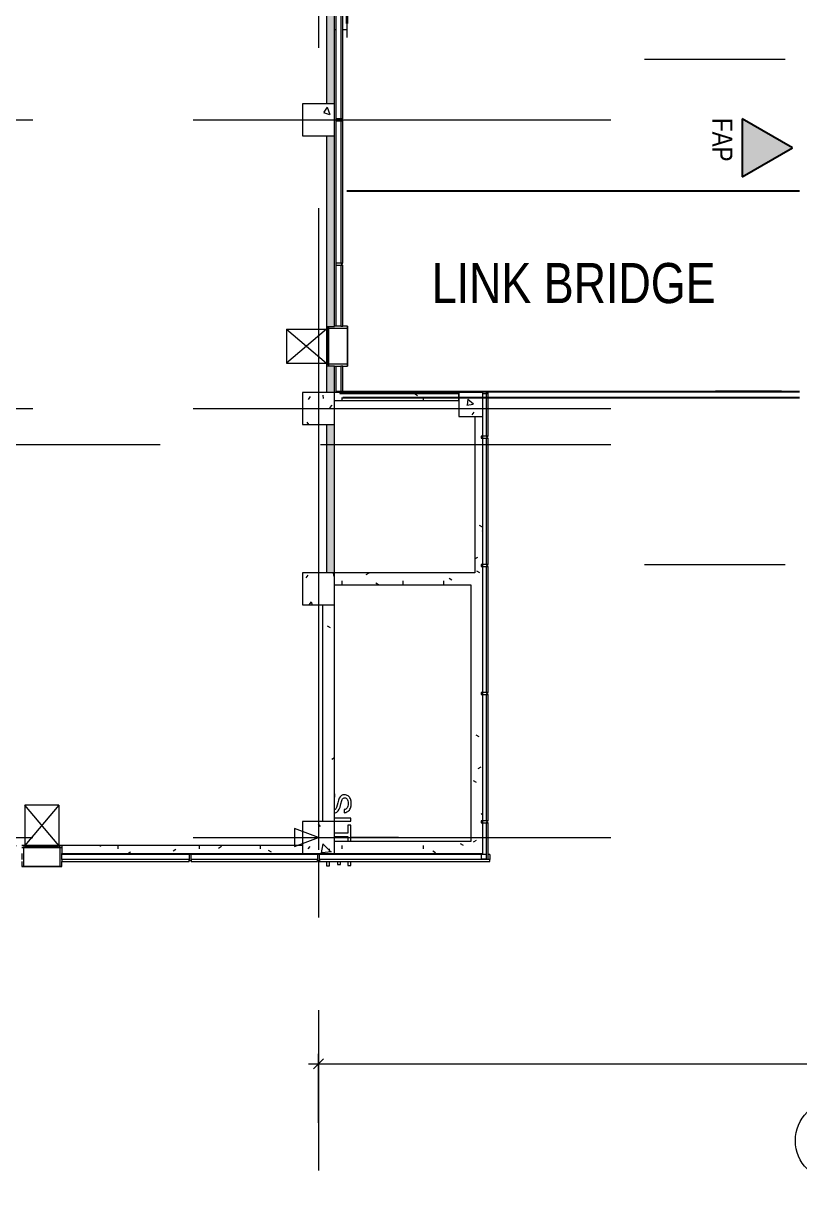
# Model space of a CAD drawing. Extents: x -14231 to 343475, y -171733 to 30720.
# Drawn here: x 203324 to 222682, y -149424 to -120043 of the extents above; entities that cross this region are included whole.
import ezdxf

# ---------------------------------------------------------------- set-up
doc = ezdxf.new("R2010")
doc.units = 0
doc.header["$LTSCALE"] = 8
for name, pattern in [('Access Line', [382.3, 250, -132.3]), ('Centre', [7937.5, 1587.5, -1190.625, 3968.75, -1190.625]), ('Dash', [1587.5, 793.75, -793.75]), ('IDA - Grid Line', [3500, 2000, -500, 500, -500])]:
    doc.linetypes.add(name, pattern=pattern)
doc.layers.get('0').update_dxf_attribs({"color": 1, "linetype": 'CONTINUOUS'})
doc.layers.add('000_CTCI_CSA', color=7, linetype='CONTINUOUS')
doc.layers.add('A-_--------_E-', color=7, linetype='CONTINUOUS', lineweight=9, true_color=0x00a600)
for name, color, linetype, lineweight in [('A-_ANOTGRID_E', 7, 'CONTINUOUS', 9), ('A-_CLAD----_E', 7, 'CONTINUOUS', 9), ('A-_CLAD----_E1', 7, 'CONTINUOUS', 9), ('A-_FLOR----_E', 7, 'CONTINUOUS', 9), ('A-_WALL----_E', 7, 'CONTINUOUS', 9), ('A-_WALL----_H', 7, 'CONTINUOUS', 9), ('A-_WIND----_E', 7, 'CONTINUOUS', 9), ('A-ANOT----_D', 7, 'CONTINUOUS', 9), ('A-COLN----_E', 7, 'CONTINUOUS', 9), ('A-COLN----_E1', 7, 'CONTINUOUS', 9)]:
    doc.layers.add(name, color=color, linetype=linetype, lineweight=lineweight)
doc.styles.add('Arial', font='arial.ttf', dxfattribs={"width": 0.8, "height": 0.25})
doc.styles.add('Arial Narrow_2', font='ARIALN.TTF', dxfattribs={"width": 0.8, "height": 0.22})
doc.styles.add('Site Area', font='arial.ttf', dxfattribs={"width": 0.8})
pattern_1 = [(270, (-114873.83, 809413.83), (508, -2032), [83.82, -1440.18, 83.82, -1440.18, -8128]), (270, (-114873.83, 809413.83), (508, -2032), [-3048, 83.82, -2964.18, 83.82, -1440.18, -3556]), (270, (-114873.83, 809413.83), (508, -2032), [-7620, 83.82, -932.18, 83.82, -2456.18]), (30, (-114619.83, 808651.83), (1505.76362, 1455.9409), [83.82, -1440.18, 83.82, -1440.18, -8128]), (30, (-114619.83, 808651.83), (1505.76362, 1455.9409), [-3048, 83.82, -2964.18, 83.82, -1440.18, -3556]), (30, (-114619.83, 808651.83), (1505.76362, 1455.9409), [-7620, 83.82, -932.18, 83.82, -2456.18]), (150, (-113603.83, 808397.83), (-2013.76362, 576.0591), [83.82, -1440.18, 83.82, -1440.18, -8128]), (150, (-113603.83, 808397.83), (-2013.76362, 576.0591), [-3048, 83.82, -2964.18, 83.82, -1440.18, -3556]), (150, (-113603.83, 808397.83), (-2013.76362, 576.0591), [-7620, 83.82, -932.18, 83.82, -2456.18])]

# ---------------------------------------------------------------- blocks, each defined once
blk = doc.blocks.new('IDA - Rectangle Column - 800W X 800D-V2-PH1 LEVEL 3 - PROBE')
at = {"layer": 'A-COLN----_E1', "true_color": 0xaaaaaa}
h = blk.add_hatch(dxfattribs=at)
h.set_pattern_fill('FP_4', color=253, style=0, pattern_type=2)
h.set_pattern_definition([(320, (-325556.1, 949757.2), (-159.3907, -1821.8403), [190.5, -2095.5]), (265, (-325556.1, 949757.2), (1910.5674, 352.428), [152.4, -1676.4]), (10.451, (-325569.4, 949605.4), (1751.166, -1469.4262), [161.9, -1780.901]), (316.184, (-325048.1, 949757.2), (-420.428, -2710.791), [285.75, -3143.25]), (6.636, (-325083.2, 949531.3), (2474.276, -2374.0256), [242.85, -2671.351]), (261.184, (-325048, 949757.2), (2474.2525, -2374.05), [228.6, -2514.6]), (291, (-325175.1, 949503.2), (-1022.6516, -1516.1442), [190.5, -2095.5]), (236, (-325175.1, 949503.2), (1841.8805, -618.021), [152.4, -1676.4]), (341.451, (-325260.3, 949376.8), (819.2124, -2134.1713), [161.9, -1780.901]), (307.5, (-325556.1, 949757.2), (845.5504, -30.88603), [83.82, -1572.26, 83.82, -3300.73]), (307.5, (-325556.1, 949757.2), (845.5504, -30.88603), [-1739.9, -1617.98, 83.82, -1598.93]), (277.5, (-325556.1, 949757.2), (1001.80575, -668.1966), [83.82, -886.46, 83.82, -2175.51]), (277.5, (-325556.1, 949757.2), (1001.80575, -668.1966), [-1054.1, -1534.16, 83.82, -557.53]), (237.5, (-325556.1, 950323.6), (-57.2896, -1355.90933), [83.82, -551.18, 83.82, -4526.28]), (237.5, (-325556.1, 950323.6), (-57.2896, -1355.90933), [-718.82, -1897.38, 83.82, -2545.08]), (227.5, (-325556.1, 950577.6), (254.2664, -1481.2932), [83.82, -741.68, 83.82, -3098.8]), (227.5, (-325556.1, 950577.6), (254.2664, -1481.2932), [-909.32, -1231.9, 83.82, -1783.08])])
h.paths.add_polyline_path([(-400, -400), (400, -400), (400, 400), (-400, 400)])
at = {"layer": 'A-COLN----_E', "color": 253, "true_color": 0xaaaaaa}
for p, q in [((400, 400), (-400, 400)), ((-400, 400), (-400, -400)), ((400, -400), (400, 400)), ((-400, -400), (400, -400))]:
    blk.add_line(p, q, dxfattribs=at)
blk = doc.blocks.new('IDA - Rectangle Column - 800W X 800D-V3-PH1 LEVEL 3 - PROBE')
at = {"layer": 'A-COLN----_E1', "true_color": 0xaaaaaa}
h = blk.add_hatch(dxfattribs=at)
h.set_pattern_fill('FP_5', color=253, style=0, pattern_type=2)
h.set_pattern_definition([(320, (-325556.1, 943557.2), (-159.3907, -1821.8403), [190.5, -2095.5]), (265, (-325556.1, 943557.2), (1910.5674, 352.428), [152.4, -1676.4]), (10.451, (-325569.4, 943405.4), (1751.166, -1469.4262), [161.9, -1780.901]), (316.184, (-325048.1, 943557.2), (-420.428, -2710.791), [285.75, -3143.25]), (6.636, (-325083.2, 943331.3), (2474.276, -2374.0256), [242.85, -2671.351]), (261.184, (-325048, 943557.2), (2474.2525, -2374.05), [228.6, -2514.6]), (291, (-325175.1, 943303.2), (-1022.6516, -1516.1442), [190.5, -2095.5]), (236, (-325175.1, 943303.2), (1841.8805, -618.021), [152.4, -1676.4]), (341.451, (-325260.3, 943176.8), (819.2124, -2134.1713), [161.9, -1780.901]), (307.5, (-325556.1, 943557.2), (845.5504, -30.88603), [83.82, -1572.26, 83.82, -3300.73]), (307.5, (-325556.1, 943557.2), (845.5504, -30.88603), [-1739.9, -1617.98, 83.82, -1598.93]), (277.5, (-325556.1, 943557.2), (1001.80575, -668.1966), [83.82, -886.46, 83.82, -2175.51]), (277.5, (-325556.1, 943557.2), (1001.80575, -668.1966), [-1054.1, -1534.16, 83.82, -557.53]), (237.5, (-325556.1, 944123.6), (-57.2896, -1355.90933), [83.82, -551.18, 83.82, -4526.28]), (237.5, (-325556.1, 944123.6), (-57.2896, -1355.90933), [-718.82, -1897.38, 83.82, -2545.08]), (227.5, (-325556.1, 944377.6), (254.2664, -1481.2932), [83.82, -741.68, 83.82, -3098.8]), (227.5, (-325556.1, 944377.6), (254.2664, -1481.2932), [-909.32, -1231.9, 83.82, -1783.08])])
h.paths.add_polyline_path([(-400, -400), (400, -400), (400, 400), (-400, 400)])
at = {"layer": 'A-COLN----_E', "color": 253, "true_color": 0xaaaaaa}
for p, q in [((400, 400), (-400, 400)), ((-400, 400), (-400, -400)), ((400, -400), (400, 400)), ((-400, -400), (400, -400))]:
    blk.add_line(p, q, dxfattribs=at)
blk = doc.blocks.new('IDA - Rectangle Column - 800W X 800D-V4-PH1 LEVEL 3 - PROBE')
at = {"layer": 'A-COLN----_E1', "true_color": 0xaaaaaa}
h = blk.add_hatch(dxfattribs=at)
h.set_pattern_fill('FP_6', color=253, style=0, pattern_type=2)
h.set_pattern_definition([(320, (-325556.1, 939057.2), (-159.3907, -1821.8403), [190.5, -2095.5]), (265, (-325556.1, 939057.2), (1910.5674, 352.428), [152.4, -1676.4]), (10.451, (-325569.4, 938905.4), (1751.166, -1469.4262), [161.9, -1780.901]), (316.184, (-325048.1, 939057.2), (-420.428, -2710.791), [285.75, -3143.25]), (6.636, (-325083.2, 938831.3), (2474.276, -2374.0256), [242.85, -2671.351]), (261.184, (-325048, 939057.2), (2474.2525, -2374.05), [228.6, -2514.6]), (291, (-325175.1, 938803.2), (-1022.6516, -1516.1442), [190.5, -2095.5]), (236, (-325175.1, 938803.2), (1841.8805, -618.021), [152.4, -1676.4]), (341.451, (-325260.3, 938676.8), (819.2124, -2134.1713), [161.9, -1780.901]), (307.5, (-325556.1, 939057.2), (845.5504, -30.88603), [83.82, -1572.26, 83.82, -3300.73]), (307.5, (-325556.1, 939057.2), (845.5504, -30.88603), [-1739.9, -1617.98, 83.82, -1598.93]), (277.5, (-325556.1, 939057.2), (1001.80575, -668.1966), [83.82, -886.46, 83.82, -2175.51]), (277.5, (-325556.1, 939057.2), (1001.80575, -668.1966), [-1054.1, -1534.16, 83.82, -557.53]), (237.5, (-325556.1, 939623.6), (-57.2896, -1355.90933), [83.82, -551.18, 83.82, -4526.28]), (237.5, (-325556.1, 939623.6), (-57.2896, -1355.90933), [-718.82, -1897.38, 83.82, -2545.08]), (227.5, (-325556.1, 939877.6), (254.2664, -1481.2932), [83.82, -741.68, 83.82, -3098.8]), (227.5, (-325556.1, 939877.6), (254.2664, -1481.2932), [-909.32, -1231.9, 83.82, -1783.08])])
h.paths.add_polyline_path([(-400, -400), (400, -400), (400, 400), (-400, 400)])
at = {"layer": 'A-COLN----_E', "color": 253, "true_color": 0xaaaaaa}
for p, q in [((400, 400), (-400, 400)), ((-400, 400), (-400, -400)), ((400, -400), (400, 400)), ((-400, -400), (400, -400))]:
    blk.add_line(p, q, dxfattribs=at)
blk = doc.blocks.new('IDA - Rectangle Column - 800W X 800D-V5-PH1 LEVEL 3 - PROBE')
at = {"layer": 'A-COLN----_E1', "true_color": 0xaaaaaa}
h = blk.add_hatch(dxfattribs=at)
h.set_pattern_fill('FP_7', color=253, style=0, pattern_type=2)
h.set_pattern_definition([(320, (-325556.1, 931857.2), (-159.3907, -1821.8403), [190.5, -2095.5]), (265, (-325556.1, 931857.2), (1910.5674, 352.428), [152.4, -1676.4]), (10.451, (-325569.4, 931705.4), (1751.166, -1469.4262), [161.9, -1780.901]), (316.184, (-325048.1, 931857.2), (-420.428, -2710.791), [285.75, -3143.25]), (6.636, (-325083.2, 931631.3), (2474.276, -2374.0256), [242.85, -2671.351]), (261.184, (-325048, 931857.2), (2474.2525, -2374.05), [228.6, -2514.6]), (291, (-325175.1, 931603.2), (-1022.6516, -1516.1442), [190.5, -2095.5]), (236, (-325175.1, 931603.2), (1841.8805, -618.021), [152.4, -1676.4]), (341.451, (-325260.3, 931476.8), (819.2124, -2134.1713), [161.9, -1780.901]), (307.5, (-325556.1, 931857.2), (845.5504, -30.88603), [83.82, -1572.26, 83.82, -3300.73]), (307.5, (-325556.1, 931857.2), (845.5504, -30.88603), [-1739.9, -1617.98, 83.82, -1598.93]), (277.5, (-325556.1, 931857.2), (1001.80575, -668.1966), [83.82, -886.46, 83.82, -2175.51]), (277.5, (-325556.1, 931857.2), (1001.80575, -668.1966), [-1054.1, -1534.16, 83.82, -557.53]), (237.5, (-325556.1, 932423.6), (-57.2896, -1355.90933), [83.82, -551.18, 83.82, -4526.28]), (237.5, (-325556.1, 932423.6), (-57.2896, -1355.90933), [-718.82, -1897.38, 83.82, -2545.08]), (227.5, (-325556.1, 932677.6), (254.2664, -1481.2932), [83.82, -741.68, 83.82, -3098.8]), (227.5, (-325556.1, 932677.6), (254.2664, -1481.2932), [-909.32, -1231.9, 83.82, -1783.08])])
h.paths.add_polyline_path([(-400, -400), (400, -400), (400, 400), (-400, 400)])
at = {"layer": 'A-COLN----_E', "color": 253, "true_color": 0xaaaaaa}
for p, q in [((400, 400), (-400, 400)), ((-400, 400), (-400, -400)), ((400, -400), (400, 400)), ((-400, -400), (400, -400))]:
    blk.add_line(p, q, dxfattribs=at)
blk = doc.blocks.new('IDA - Rectangle Column - 600W X 600D-V54-PH1 LEVEL 3 - PROBE')
at = {"layer": 'A-COLN----_E1', "true_color": 0xaaaaaa}
h = blk.add_hatch(dxfattribs=at)
h.set_pattern_fill('FP_57', color=253, style=0, pattern_type=2)
h.set_pattern_definition([(320, (-329356.1, 938957.2), (-159.3907, -1821.8403), [190.5, -2095.5]), (265, (-329356.1, 938957.2), (1910.5674, 352.428), [152.4, -1676.4]), (10.451, (-329369.4, 938805.4), (1751.166, -1469.4262), [161.9, -1780.901]), (316.184, (-328848.1, 938957.2), (-420.428, -2710.791), [285.75, -3143.25]), (6.636, (-328883.2, 938731.3), (2474.276, -2374.0256), [242.85, -2671.351]), (261.184, (-328848, 938957.2), (2474.2525, -2374.05), [228.6, -2514.6]), (291, (-328975.1, 938703.2), (-1022.6516, -1516.1442), [190.5, -2095.5]), (236, (-328975.1, 938703.2), (1841.8805, -618.021), [152.4, -1676.4]), (341.451, (-329060.3, 938576.8), (819.2124, -2134.1713), [161.9, -1780.901]), (307.5, (-329356.1, 938957.2), (845.5504, -30.88603), [83.82, -1572.26, 83.82, -3300.73]), (307.5, (-329356.1, 938957.2), (845.5504, -30.88603), [-1739.9, -1617.98, 83.82, -1598.93]), (277.5, (-329356.1, 938957.2), (1001.80575, -668.1966), [83.82, -886.46, 83.82, -2175.51]), (277.5, (-329356.1, 938957.2), (1001.80575, -668.1966), [-1054.1, -1534.16, 83.82, -557.53]), (237.5, (-329356.1, 939523.6), (-57.2896, -1355.90933), [83.82, -551.18, 83.82, -4526.28]), (237.5, (-329356.1, 939523.6), (-57.2896, -1355.90933), [-718.82, -1897.38, 83.82, -2545.08]), (227.5, (-329356.1, 939777.6), (254.2664, -1481.2932), [83.82, -741.68, 83.82, -3098.8]), (227.5, (-329356.1, 939777.6), (254.2664, -1481.2932), [-909.32, -1231.9, 83.82, -1783.08])])
h.paths.add_polyline_path([(-300, -300), (300, -300), (300, 300), (-300, 300)])
at = {"layer": 'A-COLN----_E', "color": 253, "true_color": 0xaaaaaa}
for p, q in [((300, 300), (-300, 300)), ((-300, 300), (-300, -300)), ((300, -300), (300, 300)), ((-300, -300), (300, -300))]:
    blk.add_line(p, q, dxfattribs=at)
blk = doc.blocks.new('Aluminium Window - 1000L X 1000H - FAP-02 - 2HR-9887457-PH1 LEVEL 3 - PROBE')
at = {"layer": 'A-_WIND----_E', "color": 253, "true_color": 0xaaaaaa}
for p, q in [((-495, 425), (-495, 310)), ((-445, 425), (-495, 425)), ((-445, -50), (-445, 425)), ((455, 425), (-445, 425)), ((505, 425), (455, 425)), ((455, 425), (455, -50)), ((505, 310), (505, 425)), ((-495, 260), (-495, 100)), ((505, 100), (505, 260)), ((-445, -50), (-492, -50)), ((-492, -50), (-445, -50)), ((-492, -100), (-445, -100)), ((-445, -65), (-445, -50)), ((455, -50), (-445, -50)), ((-445, -50), (455, -50)), ((-445, -65), (-445, -100)), ((-395, -65), (-445, -65)), ((-445, -100), (-395, -100)), ((405, -65), (-395, -65)), ((-395, -100), (-395, -65)), ((405, -79), (-395, -79)), ((-395, -79), (-395, -87)), ((-395, -87), (405, -87)), ((-395, -100), (405, -100)), ((455, -65), (405, -65)), ((405, -65), (405, -100)), ((405, -87), (405, -79)), ((405, -100), (455, -100)), ((505, -50), (455, -50)), ((455, -50), (455, -65)), ((455, -50), (505, -50)), ((455, -100), (455, -65)), ((455, -100), (505, -100))]:
    blk.add_line(p, q, dxfattribs=at)
at = {"layer": 'A-_WIND----_E', "color": 253, "linetype": 'Centre', "true_color": 0xaaaaaa}
for p, q in [((-495, 425), (505, 425)), ((-74, 425), (-390, 425))]:
    blk.add_line(p, q, dxfattribs=at)
at = {"layer": 'A-_WIND----_E', "color": 253, "linetype": 'Access Line', "true_color": 0xaaaaaa}
for p, q in [((-420, -1100), (-420, -100)), ((-420, -100), (430, -1100)), ((-420, -1100), (430, -100)), ((430, -1100), (430, -100)), ((-420, -1100), (430, -1100))]:
    blk.add_line(p, q, dxfattribs=at)
blk = doc.blocks.new('Aluminium Window - 1000L X 1000H - FAP-02 - 2HR-V57-PH1 LEVEL 3 - PROBE')
at = {"layer": 'A-_WIND----_E', "color": 253, "true_color": 0xaaaaaa}
for p, q in [((-495, 425), (-495, 301)), ((-445, 425), (-495, 425)), ((-445, -50), (-445, 425)), ((455, 425), (-445, 425)), ((505, 425), (455, 425)), ((455, 425), (455, -50)), ((505, 301), (505, 425)), ((-495, 251), (-495, 100)), ((505, 100), (505, 251)), ((-445, -50), (-492, -50)), ((-492, -50), (-445, -50)), ((-492, -100), (-445, -100)), ((-445, -65), (-445, -50)), ((455, -50), (-445, -50)), ((-445, -50), (455, -50)), ((-445, -65), (-445, -100)), ((-395, -65), (-445, -65)), ((-445, -100), (-395, -100)), ((405, -65), (-395, -65)), ((-395, -100), (-395, -65)), ((405, -79), (-395, -79)), ((-395, -79), (-395, -87)), ((-395, -87), (405, -87)), ((-395, -100), (405, -100)), ((455, -65), (405, -65)), ((405, -65), (405, -100)), ((405, -87), (405, -79)), ((405, -100), (455, -100)), ((505, -50), (455, -50)), ((455, -50), (455, -65)), ((455, -50), (505, -50)), ((455, -100), (455, -65)), ((455, -100), (505, -100))]:
    blk.add_line(p, q, dxfattribs=at)
at = {"layer": 'A-_WIND----_E', "color": 253, "linetype": 'Centre', "true_color": 0xaaaaaa}
for p, q in [((-495, 425), (505, 425)), ((-74, 425), (-390, 425))]:
    blk.add_line(p, q, dxfattribs=at)
at = {"layer": 'A-_WIND----_E', "color": 253, "linetype": 'Access Line', "true_color": 0xaaaaaa}
for p, q in [((-420, -1100), (-420, -100)), ((-420, -100), (430, -1100)), ((-420, -1100), (430, -100)), ((430, -1100), (430, -100)), ((-420, -1100), (430, -1100))]:
    blk.add_line(p, q, dxfattribs=at)
blk = doc.blocks.new('System Panel - AlumPanelClad-White-10005320-PH1 LEVEL 3 - PROBE')
at = {"layer": 'A-_CLAD----_E', "color": 253, "true_color": 0xaaaaaa}
for p, q in [((452, 25), (-452, 25)), ((-452, 25), (-452, -25)), ((452, -25), (452, 25)), ((-452, -25), (452, -25))]:
    blk.add_line(p, q, dxfattribs=at)
blk = doc.blocks.new('Rectangular Mullion - groove center-10005317-PH1 LEVEL 3 - PROBE')
at = {"layer": 'A-_CLAD----_E1', "color": 253, "true_color": 0xaaaaaa}
for p in [(950302, 329741), (950157, 329616)]:
    blk.add_line(p, (950302, 329616), dxfattribs=at)
blk = doc.blocks.new('System Panel - AlumPanelClad-White-10005328-PH1 LEVEL 3 - PROBE')
at = {"layer": 'A-_CLAD----_E', "color": 253, "true_color": 0xaaaaaa}
for p, q in [((1575, 25), (-1575, 25)), ((-1575, 25), (-1575, -25)), ((1575, -25), (1575, 25)), ((-1575, -25), (1575, -25))]:
    blk.add_line(p, q, dxfattribs=at)
blk = doc.blocks.new('Rectangular Mullion - groove center-9997094-PH1 LEVEL 3 - PROBE')
at = {"layer": 'A-_CLAD----_E1', "color": 253, "true_color": 0xaaaaaa}
for p, q in [((-25, -150), (-25, 0)), ((-25, 0), (25, 0)), ((25, 0), (25, -150)), ((25, -150), (-25, -150))]:
    blk.add_line(p, q, dxfattribs=at)
blk = doc.blocks.new('System Panel - AlumPanelClad-White-10007452-PH1 LEVEL 3 - PROBE')
at = {"layer": 'A-_CLAD----_E', "color": 253, "true_color": 0xaaaaaa}
for p, q in [((545, 25), (-545, 25)), ((-545, 25), (-545, -25)), ((545, -25), (545, 25)), ((-545, -25), (545, -25))]:
    blk.add_line(p, q, dxfattribs=at)
blk = doc.blocks.new('System Panel - AlumPanelClad-White-9999845-PH1 LEVEL 3 - PROBE')
at = {"layer": 'A-_CLAD----_E', "color": 253, "true_color": 0xaaaaaa}
for p, q in [((-1728, 25), (-1838, 25)), ((-1838, 25), (-1838, -25)), ((1838, 25), (-1128, 25)), ((1838, -25), (1838, 25)), ((-1838, -25), (1838, -25))]:
    blk.add_line(p, q, dxfattribs=at)
blk = doc.blocks.new('System Panel - AlumPanelClad-White-10085937-PH1 LEVEL 3 - PROBE')
at = {"layer": 'A-_CLAD----_E', "color": 253, "true_color": 0xaaaaaa}
for p, q in [((-950, 25), (-1575, 25)), ((-1575, 25), (-1575, -25)), ((-950, -25), (-950, 25)), ((1575, 25), (50, 25)), ((50, 25), (50, -25)), ((1575, -25), (1575, 25)), ((-1575, -25), (-950, -25)), ((50, -25), (1575, -25))]:
    blk.add_line(p, q, dxfattribs=at)
blk = doc.blocks.new('Rectangular Mullion - groove center-10085878-PH1 LEVEL 3 - PROBE')
at = {"layer": 'A-_CLAD----_E1', "color": 253, "true_color": 0xaaaaaa}
blk.add_line((935482, 325991), (937007, 325991), dxfattribs=at)
blk = doc.blocks.new('System Panel - AlumPanelClad-White-10007495-PH1 LEVEL 3 - PROBE')
at = {"layer": 'A-_CLAD----_E', "color": 253, "true_color": 0xaaaaaa}
for p, q in [((1775, 25), (-1775, 25)), ((-1775, 25), (-1775, -25)), ((1775, -25), (1775, 25)), ((-1775, -25), (1775, -25))]:
    blk.add_line(p, q, dxfattribs=at)
blk = doc.blocks.new('Rectangular Mullion - groove center-10007492-PH1 LEVEL 3 - PROBE')
at = {"layer": 'A-_CLAD----_E1', "color": 253, "true_color": 0xaaaaaa}
blk.add_line((931882, 325991), (935432, 325991), dxfattribs=at)
blk = doc.blocks.new('System Panel - AlumPanelClad-White-V61-PH1 LEVEL 3 - PROBE')
at = {"layer": 'A-_CLAD----_E', "color": 253, "true_color": 0xaaaaaa}
for p, q in [((1588, 25), (-1588, 25)), ((-1588, 25), (-1588, -25)), ((1588, -25), (1588, 25)), ((-1588, -25), (1588, -25))]:
    blk.add_line(p, q, dxfattribs=at)
blk = doc.blocks.new('Rectangular Mullion - groove center-V62-PH1 LEVEL 3 - PROBE')
at = {"layer": 'A-_CLAD----_E1', "color": 253, "true_color": 0xaaaaaa}
for p in [(950184, 322331), (950309, 319156)]:
    blk.add_line(p, (950184, 319156), dxfattribs=at)
blk = doc.blocks.new('Rectangular Mullion - groove center-10005325-PH1 LEVEL 3 - PROBE')
at = {"layer": 'A-_CLAD----_E1', "color": 253, "true_color": 0xaaaaaa}
blk.add_line((846867, 329691), (850017, 329691), dxfattribs=at)
blk = doc.blocks.new('System Panel - AlumPanelClad-White-10077385-PH1 LEVEL 3 - PROBE')
at = {"layer": 'A-_CLAD----_E', "color": 253, "true_color": 0xaaaaaa}
for p, q in [((2125, 25), (-2125, 25)), ((-2125, 25), (-2125, -25)), ((2125, -25), (2125, 25)), ((-2125, -25), (2125, -25))]:
    blk.add_line(p, q, dxfattribs=at)
blk = doc.blocks.new('Rectangular Mullion - groove center-10077384-PH1 LEVEL 3 - PROBE')
at = {"layer": 'A-_CLAD----_E1', "color": 253, "true_color": 0xaaaaaa}
for p, q in [((950184, 329831), (950309, 329831)), ((950184, 329831), (950184, 329791)), ((950184, 329741), (950184, 325581))]:
    blk.add_line(p, q, dxfattribs=at)
blk = doc.blocks.new('Rectangular Mullion - groove center-10085932-PH1 LEVEL 3 - PROBE')
at = {"layer": 'A-_CLAD----_E1', "color": 253, "true_color": 0xaaaaaa}
for p in [(938007, 325991), (938632, 326091)]:
    blk.add_line(p, (938632, 325991), dxfattribs=at)
blk = doc.blocks.new('_Oblique')
at = {"color": 0, "linetype": 'ByBlock', "lineweight": -2}
blk.add_line((-0.5, -0.5), (0.5, 0.5), dxfattribs=at)
blk = doc.blocks.new('Grid - 4 mm Dia-V240-PH1 LEVEL 1 - WWTP')
at = {"layer": 'A-_ANOTGRID_E'}
blk.add_circle((0, 0), 4, dxfattribs=at)

msp = doc.modelspace()

# ---------------------------------------------------------------- hatches: boundary and pattern name
at = {"layer": '000_CTCI_CSA', "lineweight": 5, "true_color": 0x808080}
msp.add_hatch(color=8, dxfattribs=at).paths.add_polyline_path([(221257.2899, -123865.0343), (222507.2899, -123143.3464), (221257.2899, -122421.6586)])
at = {"layer": 'A-_WALL----_H', "true_color": 0xd4d4d4}
h = msp.add_hatch(dxfattribs=at)
h.set_pattern_fill('FP_1', color=254, angle=-90, style=0, pattern_type=2)
h.set_pattern_definition(pattern_1)
h.paths.add_polyline_path([(210882.289, -128593.3464), (210882.289, -129243.3464), (211082.289, -129243.3464), (211082.289, -128593.3464), (210982.289, -128593.3464)])
h.paths.add_polyline_path([(210882.289, -127596.7272), (211082.289, -127596.7272), (211082.289, -122843.3464), (210882.289, -122843.3464), (210882.289, -127264.4089)])
h.paths.add_polyline_path([(210882.289, -130043.3464), (210882.289, -133743.3464), (211082.289, -133743.3464), (211082.289, -130043.3464), (211056.2021, -130043.3464)])
h.paths.add_polyline_path([(210882.289, -122043.3464), (211082.289, -122043.3464), (211082.289, -115643.3464), (210882.289, -115643.3464)])
h.paths.add_polyline_path([(210882.289, -106543.3464), (210882.289, -107643.3464), (211082.289, -107643.3464), (211082.289, -106543.3464), (210982.289, -106543.3464)])
h.paths.add_polyline_path([(210882.289, -109227.8675), (210882.289, -114843.3464), (211082.289, -114843.3464), (211082.289, -108443.3464), (210882.289, -108443.3464)])
h.paths.add_polyline_path([(210882.289, -105546.7272), (211082.289, -105546.7272), (211082.289, -101243.3464), (210882.289, -101243.3464), (210882.289, -104718.7322)])
h.paths.add_polyline_path([(210882.289, -100443.3464), (211082.289, -100443.3464), (211082.289, -94043.3464), (210882.289, -94043.3464), (210882.289, -100209.5968)])
h.paths.add_polyline_path([(210882.289, -93243.3464), (211082.289, -93243.3464), (211082.289, -88893.3464), (210882.289, -88893.3464), (210882.289, -91191.3261)])
h.paths.add_polyline_path([(210882.289, -87896.7272), (211082.289, -87896.7272), (211082.289, -86843.3464), (210882.289, -86843.3464)])
h.paths.add_polyline_path([(210882.289, -86043.3464), (211082.289, -86043.3464), (211082.289, -79643.3464), (210882.289, -79643.3464), (210882.289, -82173.0554)])
h.paths.add_polyline_path([(210882.289, -78843.3464), (211082.289, -78843.3464), (211082.289, -72443.3464), (210882.289, -72443.3464), (210882.289, -73154.7847)])
h.paths.add_polyline_path([(210882.289, -71643.3464), (211082.289, -71643.3464), (211082.289, -69443.3469), (210882.289, -69443.3469)])
h.paths.add_polyline_path([(210882.289, -65243.3464), (210882.289, -68446.7276), (211082.289, -68446.7276), (211082.289, -65243.3464), (210897.8394, -65243.3464)])
h.paths.add_polyline_path([(210882.289, -64136.514), (210882.289, -64443.3464), (211082.289, -64443.3464), (211082.289, -58043.3464), (210882.289, -58043.3464)])
h.paths.add_polyline_path([(210882.289, -57243.3464), (211082.289, -57243.3464), (211082.289, -50843.3464), (210882.289, -50843.3464), (210882.289, -55118.2433)])
h.paths.add_polyline_path([(210882.289, -42743.3464), (210882.289, -46850.1079), (211082.289, -46850.1079), (211082.289, -42743.3464), (211056.7938, -42743.3464)])
h.paths.add_polyline_path([(210882.289, -37743.3464), (210882.289, -41943.3464), (211082.289, -41943.3464), (211082.289, -37743.3464), (210895.055, -37743.3464)])
h.paths.add_polyline_path([(210882.289, -50043.3464), (211082.289, -50043.3464), (211082.289, -47846.7272), (210882.289, -47846.7272)])
at = {"layer": 'A-_WALL----_H', "true_color": 0x808080}
h = msp.add_hatch(dxfattribs=at)
h.set_pattern_fill('FP_1', color=8, angle=-90, style=0, pattern_type=2)
h.set_pattern_definition(pattern_1)
h.paths.add_polyline_path([(211082.2899, -129443.3464), (214182.2284, -129443.3464), (214182.2284, -129243.3464), (211082.2899, -129243.3464)])
h = msp.add_hatch(dxfattribs=at)
h.set_pattern_fill('FP_1', color=8, angle=-90, style=0, pattern_type=2)
h.set_pattern_definition(pattern_1)
h.paths.add_polyline_path([(214582.2284, -133743.3464), (214782.2284, -133743.3464), (214782.2284, -129843.3464), (214582.2284, -129843.3464), (214582.2284, -131773.5443)])
h = msp.add_hatch(dxfattribs=at)
h.set_pattern_fill('FP_1', color=8, angle=-90, style=0, pattern_type=2)
h.set_pattern_definition(pattern_1)
h.paths.add_polyline_path([(211082.2899, -134043.3464), (214482.2899, -134043.3464), (214482.2899, -133743.3464), (211082.2899, -133743.3464)])
at = {"layer": 'A-_WALL----_H', "true_color": 0xd4d4d4}
h = msp.add_hatch(dxfattribs=at)
h.set_pattern_fill('FP_1', color=254, angle=-90, style=0, pattern_type=2)
h.set_pattern_definition(pattern_1)
h.paths.add_polyline_path([(214482.2899, -140443.3464), (214782.2899, -140443.3464), (214782.2899, -133743.3464), (214482.2899, -133743.3464), (214482.2899, -136282.6797)])
h = msp.add_hatch(dxfattribs=at)
h.set_pattern_fill('FP_1', color=254, angle=-90, style=0, pattern_type=2)
h.set_pattern_definition(pattern_1)
h.paths.add_polyline_path([(210782.2899, -138537.2473), (210782.2899, -139943.3464), (211082.2899, -139943.3464), (211082.2899, -134543.3464), (210782.2899, -134543.3464), (210782.2899, -136282.6797)])
h = msp.add_hatch(dxfattribs=at)
h.set_pattern_fill('FP_1', color=254, angle=-90, style=0, pattern_type=2)
h.set_pattern_definition(pattern_1)
h.paths.add_polyline_path([(185955.7512, -140738.5292), (185955.7512, -140743.3464), (191082.2899, -140743.3464), (191082.2899, -140543.3464), (185955.7512, -140543.3464), (185955.7512, -140643.3464)])
h.paths.add_polyline_path([(191882.2899, -140580.7211), (191882.2899, -140743.3464), (200682.2899, -140743.3464), (200682.2899, -140543.3464), (191882.2899, -140543.3464)])
h.paths.add_polyline_path([(201482.2899, -140743.3464), (203282.2284, -140743.3464), (203282.2284, -140543.3464), (201482.2899, -140543.3464), (201482.2899, -140653.2344)])
h.paths.add_polyline_path([(204278.8477, -140743.3464), (210282.2899, -140743.3464), (210282.2899, -140543.3464), (204278.8477, -140543.3464), (204278.8477, -140643.3464)])
h = msp.add_hatch(dxfattribs=at)
h.set_pattern_fill('FP_1', color=254, angle=-90, style=0, pattern_type=2)
h.set_pattern_definition(pattern_1)
h.paths.add_polyline_path([(211082.2899, -140443.3464), (211083.989, -140743.3464), (214782.2899, -140743.3464), (214782.2899, -140443.3464), (211083.989, -140443.3464)])

# ---------------------------------------------------------------- linework, layer by layer
at = {"layer": '000_CTCI_CSA', "color": 8, "true_color": 0x808080}
for p, q in [((221257.2899, -122421.6586), (221257.2899, -123865.0343)), ((222507.2899, -123143.3464), (221257.2899, -122421.6586)), ((222507.2899, -123143.3464), (221257.2899, -122421.6586)), ((221257.2899, -122421.6586), (221257.2899, -123865.0343)), ((221257.2899, -123865.0343), (222507.2899, -123143.3464)), ((221257.2899, -123865.0343), (222507.2899, -123143.3464)), ((211389.0671, -124218.3464), (222682.2899, -124218.3464)), ((211292.2786, -129218.3464), (222682.2899, -129218.3464)), ((222232.2899, -129218.3464), (220589.983, -129218.3464)), ((211292.2786, -129368.3464), (222682.2899, -129368.3464))]:
    msp.add_line(p, q, dxfattribs=at)
at = {"layer": 'A-_--------_E-', "color": 7, "lineweight": 35}
msp.add_line((211389.0671, -108643.3464), (211389.0671, -120043.3464), dxfattribs=at)
at = {"layer": 'A-_ANOTGRID_E', "color": 254, "linetype": 'IDA - Grid Line', "true_color": 0xd4d4d4}
for p, q in [((210682.2899, -12650.3661), (210682.2899, -169732.6721)), ((179558.4541, -122443.3464), (217979.1948, -122443.3464)), ((179558.4541, -129643.3464), (217979.1948, -129643.3464)), ((182733.4541, -130543.3464), (217979.1948, -130543.3464)), ((179558.4541, -140343.3464), (217979.1948, -140343.3464))]:
    msp.add_line(p, q, dxfattribs=at)
at = {"layer": 'A-_ANOTGRID_E', "color": 8, "linetype": 'IDA - Grid Line', "true_color": 0x808080}
for p, q in [((306322.8966, -120943.3464), (218813.0045, -120943.3464)), ((306322.8966, -133543.3464), (218813.0045, -133543.3464))]:
    msp.add_line(p, q, dxfattribs=at)
at = {"layer": 'A-_FLOR----_E', "color": 8, "true_color": 0x808080}
for p, q in [((211082.2899, -120193.3464), (211117.2786, -120193.3464)), ((211292.2786, -120193.3464), (211389.0671, -120193.3464))]:
    msp.add_line(p, q, dxfattribs=at)
at = {"layer": 'A-_WALL----_E', "color": 253, "true_color": 0xaaaaaa}
for p, q in [((210882.289, -115643.3464), (210882.289, -122043.3464)), ((211082.289, -122043.3464), (211082.289, -115643.3464)), ((214782.2899, -140443.3464), (214782.2899, -133743.3464)), ((214482.2899, -134043.3464), (214482.2899, -140443.3464)), ((210782.2899, -134543.3464), (210782.2899, -139943.3464)), ((211082.2899, -139943.3464), (211082.2899, -134543.3464)), ((210282.2899, -140543.3464), (204278.8477, -140543.3464)), ((204278.8477, -140543.3464), (204278.8477, -140743.3464)), ((214482.2899, -140443.3464), (211082.2899, -140443.3464)), ((214782.2899, -140743.3464), (214782.2899, -140443.3464)), ((204278.8477, -140743.3464), (210282.2899, -140743.3464)), ((211082.2899, -140743.3464), (214782.2899, -140743.3464))]:
    msp.add_line(p, q, dxfattribs=at)
at = {"layer": 'A-_WALL----_E', "color": 8, "true_color": 0x808080}
for p, q in [((211389.0671, -120043.3464), (211389.0671, -120193.3464)), ((211389.0671, -120193.3464), (211389.0671, -120393.3464)), ((210882.289, -122843.3464), (210882.289, -127596.7272)), ((211082.289, -127596.7272), (211082.289, -122843.3464)), ((210882.289, -127596.7272), (211082.289, -127596.7272)), ((211082.289, -128593.3464), (210882.289, -128593.3464)), ((210882.289, -128593.3464), (210882.289, -129243.3464)), ((211082.289, -129243.3464), (211082.289, -128593.3464)), ((214182.2284, -129243.3464), (211082.2899, -129243.3464)), ((214182.2284, -129443.3464), (214182.2284, -129243.3464)), ((211082.2899, -129443.3464), (214182.2284, -129443.3464)), ((214582.2284, -129843.3464), (214582.2284, -133743.3464)), ((214782.2284, -133743.3464), (214782.2284, -129843.3464)), ((210882.289, -130043.3464), (210882.289, -133743.3464)), ((211082.289, -133743.3464), (211082.289, -130043.3464)), ((214482.2899, -133743.3464), (211082.2899, -133743.3464)), ((214582.2284, -133743.3464), (214482.2899, -133743.3464)), ((211082.2899, -134043.3464), (214482.2899, -134043.3464))]:
    msp.add_line(p, q, dxfattribs=at)
at = {"layer": 'A-ANOT----_D'}
for p, q in [((210432.2899, -145994.135), (223832.2899, -145994.135)), ((210682.2899, -147462.9746), (210682.2899, -145744.135))]:
    msp.add_line(p, q, dxfattribs=at)
at = {"layer": 'A-COLN----_E1'}
for p, q in [((211091.6798, -139260.6918), (211083.989, -139261.3413)), ((211091.6798, -139336.8335), (211091.6798, -139260.6918)), ((211083.989, -139338.4238), (211091.6798, -139336.8335)), ((211163.2858, -139485.1761), (211134.2121, -139596.0427)), ((211182.5257, -139412.399), (211163.2858, -139485.1761)), ((211200.8362, -139365.8328), (211182.5257, -139412.399)), ((211226.4522, -139327.9293), (211200.8362, -139365.8328)), ((211219.6857, -139588.3839), (211240.0968, -139504.4347)), ((211257.4964, -139301.0677), (211226.4522, -139327.9293)), ((211240.0968, -139504.4347), (211261.586, -139423.0879)), ((211293.2993, -139285.0623), (211257.4964, -139301.0677)), ((211261.586, -139423.0879), (211272.1633, -139396.8026)), ((211272.1633, -139396.8026), (211282.6291, -139380.1094)), ((211282.6291, -139380.1094), (211293.6804, -139369.5042)), ((211333.192, -139279.7272), (211293.2993, -139285.0623)), ((211293.6804, -139369.5042), (211306.1631, -139361.9291)), ((211306.1631, -139361.9291), (211320.0772, -139357.384)), ((211320.0772, -139357.384), (211335.4227, -139355.869)), ((211355.8663, -139281.377), (211333.192, -139279.7272)), ((211335.4227, -139355.869), (211353.2591, -139358.0067)), ((211353.2591, -139358.0067), (211369.7385, -139364.4201)), ((211377.7877, -139286.3264), (211355.8663, -139281.377)), ((211369.7385, -139364.4201), (211384.8609, -139375.1089)), ((211398.9563, -139294.5754), (211377.7877, -139286.3264)), ((211384.8609, -139375.1089), (211398.6263, -139390.0733)), ((211398.6263, -139390.0733), (211410.0773, -139409.7129)), ((211419.372, -139306.124), (211398.9563, -139294.5754)), ((211410.0773, -139409.7129), (211418.2566, -139434.4274)), ((211423.1456, -139532.867), (211418.1823, -139562.2474)), ((211418.2566, -139434.4274), (211423.1642, -139464.2167)), ((211438.2029, -139320.8421), (211419.372, -139306.124)), ((211424.8001, -139499.0809), (211423.1456, -139532.867)), ((211423.1642, -139464.2167), (211424.8001, -139499.0809)), ((211454.6173, -139338.5995), (211438.2029, -139320.8421)), ((211468.615, -139359.3963), (211454.6173, -139338.5995)), ((211480.1962, -139383.2324), (211468.615, -139359.3963)), ((211495.7554, -139436.8068), (211480.1962, -139383.2324)), ((211495.5137, -139560.3513), (211500.9418, -139496.1067)), ((211500.9418, -139496.1067), (211495.7554, -139436.8068)), ((211099.636, -139647.7953), (211083.989, -139654.5295)), ((211083.989, -139732.7119), (211099.9706, -139730.6479)), ((211118.4298, -139628.5368), (211099.636, -139647.7953)), ((211099.9706, -139730.6479), (211120.7813, -139723.2354)), ((211134.2121, -139596.0427), (211118.4298, -139628.5368)), ((211120.7813, -139723.2354), (211140.1607, -139712.8579)), ((211140.1607, -139712.8579), (211158.0157, -139699.3574)), ((211158.0157, -139699.3574), (211174.2535, -139682.5759)), ((211174.2535, -139682.5759), (211201.8772, -139639.1699)), ((211201.8772, -139639.1699), (211219.6857, -139588.3839)), ((211344.4013, -139645.8249), (211320.1051, -139650.9183)), ((211320.1051, -139650.9183), (211320.1051, -139727.0601)), ((211320.1051, -139727.0601), (211346.0279, -139724.3926)), ((211365.5374, -139636.9392), (211344.4013, -139645.8249)), ((211346.0279, -139724.3926), (211370.5565, -139718.4719)), ((211383.5132, -139624.2613), (211365.5374, -139636.9392)), ((211370.5565, -139718.4719), (211393.6909, -139709.298)), ((211398.3289, -139607.7912), (211383.5132, -139624.2613)), ((211393.6909, -139709.298), (211415.431, -139696.8711)), ((211409.91, -139587.2221), (211398.3289, -139607.7912)), ((211418.1823, -139562.2474), (211409.91, -139587.2221)), ((211415.431, -139696.8711), (211435.2008, -139681.3119)), ((211435.2008, -139681.3119), (211452.4238, -139662.7411)), ((211452.4238, -139662.7411), (211467.1, -139641.159)), ((211467.1, -139641.159), (211479.2295, -139616.5653)), ((211479.2295, -139616.5653), (211495.5137, -139560.3513)), ((210682.2899, -140343.3464), (210082.2899, -140118.3464)), ((210082.2899, -140118.3464), (210082.2899, -140568.3464)), ((211491.4241, -139860.3082), (211083.989, -139860.3082)), ((211083.989, -139936.45), (211491.4241, -139936.45)), ((211491.4241, -140041.1449), (211415.2823, -140041.1449)), ((211415.2823, -140041.1449), (211415.2823, -140241.0171)), ((211491.4241, -139936.45), (211491.4241, -139860.3082)), ((211491.4241, -140443.3464), (211491.4241, -140041.1449)), ((210082.2899, -140568.3464), (210682.2899, -140343.3464)), ((211415.2823, -140241.0171), (211083.989, -140241.0171)), ((211083.989, -140317.1589), (211415.2823, -140317.1589)), ((211415.2823, -140317.1589), (211415.2823, -140443.3464)), ((210882.2899, -140743.3464), (210882.2899, -140769.7801)), ((210882.2899, -140944.7801), (210882.2899, -141050.0234)), ((210958.4317, -140769.7801), (210958.4317, -140743.3464)), ((210958.4317, -141050.0234), (210958.4317, -140944.7801)), ((211158.3038, -140743.3464), (211158.3038, -140769.7801)), ((211158.3038, -140944.7801), (211158.3038, -141021.4703)), ((211158.3038, -141021.4703), (211234.4456, -141021.4703)), ((211234.4456, -140769.7801), (211234.4456, -140743.3464)), ((211234.4456, -141021.4703), (211234.4456, -140944.7801)), ((211415.2823, -140743.3464), (211415.2823, -140769.7801)), ((211415.2823, -140944.7801), (211415.2823, -141040.5057)), ((211491.4241, -140769.7801), (211491.4241, -140743.3464)), ((211491.4241, -141040.5057), (211491.4241, -140944.7801)), ((210882.2899, -141050.0234), (210958.4317, -141050.0234)), ((211415.2823, -141040.5057), (211491.4241, -141040.5057))]:
    msp.add_line(p, q, dxfattribs=at)
at = {"layer": 'A-COLN----_E1', "linetype": 'Dash'}
for p, q in [((211415.2823, -140343.3464), (211083.989, -140343.3464)), ((212682.2899, -140343.3464), (211491.4241, -140343.3464)), ((210682.2899, -140743.3464), (210682.2899, -140769.7801)), ((210682.2899, -140919.7801), (210682.2899, -142343.3464))]:
    msp.add_line(p, q, dxfattribs=at)

# ---------------------------------------------------------------- block references
at = {"layer": 'A-_ANOTGRID_E', "color": 8, "lineweight": 5, "true_color": 0x808080, "xscale": 250.0000000000007, "yscale": 250.0000000000007, "zscale": 250.0000000000007}
msp.add_blockref('Grid - 4 mm Dia-V240-PH1 LEVEL 1 - WWTP', (223582.2899, -147907.4049), dxfattribs=at)
at = {"layer": 'A-_CLAD----_E', "color": 8, "lineweight": 9, "true_color": 0x808080}
for name, p, rotation in [('System Panel - AlumPanelClad-White-10007495-PH1 LEVEL 3 - PROBE', (211267.2786, -120643.3464), 89.99999999999999), ('System Panel - AlumPanelClad-White-10007495-PH1 LEVEL 3 - PROBE', (211267.2786, -124243.3464), 89.99999999999999), ('System Panel - AlumPanelClad-White-10085937-PH1 LEVEL 3 - PROBE', (211267.2786, -127643.3464), 89.99999999999999), ('System Panel - AlumPanelClad-White-9999845-PH1 LEVEL 3 - PROBE', (213054.7843, -129243.3464), 180), ('System Panel - AlumPanelClad-White-10007452-PH1 LEVEL 3 - PROBE', (214892.2899, -129788.3464), 89.99999999999999), ('System Panel - AlumPanelClad-White-10005328-PH1 LEVEL 3 - PROBE', (214892.2899, -131958.3464), 89.99999999999999), ('System Panel - AlumPanelClad-White-10005328-PH1 LEVEL 3 - PROBE', (214892.2899, -135158.3464), 89.99999999999999)]:
    msp.add_blockref(name, p, dxfattribs=dict(at, rotation=rotation))
at = {"layer": 'A-_CLAD----_E', "color": 253, "lineweight": 9, "true_color": 0xaaaaaa, "rotation": 89.99999999999999}
for name, p in [('System Panel - AlumPanelClad-White-10005328-PH1 LEVEL 3 - PROBE', (214892.2899, -138358.3464)), ('System Panel - AlumPanelClad-White-10005320-PH1 LEVEL 3 - PROBE', (214892.2899, -140435.8464))]:
    msp.add_blockref(name, p, dxfattribs=at)
at = {"layer": 'A-_CLAD----_E', "color": 253, "lineweight": 9, "true_color": 0xaaaaaa}
for name, p in [('System Panel - AlumPanelClad-White-V61-PH1 LEVEL 3 - PROBE', (205869.7592, -140919.7801)), ('System Panel - AlumPanelClad-White-10005328-PH1 LEVEL 3 - PROBE', (209082.2899, -140919.7801)), ('System Panel - AlumPanelClad-White-10077385-PH1 LEVEL 3 - PROBE', (212832.2899, -140919.7801))]:
    msp.add_blockref(name, p, dxfattribs=at)
at = {"layer": 'A-_CLAD----_E1', "color": 8, "lineweight": 9, "true_color": 0x808080, "rotation": 270}
for name, p in [('Rectangular Mullion - groove center-10007492-PH1 LEVEL 3 - PROBE', (-114873.8284, 813013.8288)), ('Rectangular Mullion - groove center-10007492-PH1 LEVEL 3 - PROBE', (-114873.8284, 809413.8288)), ('Rectangular Mullion - groove center-10085878-PH1 LEVEL 3 - PROBE', (-114873.8284, 809413.8288)), ('Rectangular Mullion - groove center-10085932-PH1 LEVEL 3 - PROBE', (-114873.8284, 809413.8288))]:
    msp.add_blockref(name, p, dxfattribs=at)
at = {"layer": 'A-_CLAD----_E1', "color": 8, "lineweight": 9, "true_color": 0x808080, "extrusion": (0, 0, -1), "rotation": 90.00000000000001}
for p in [(-211267.2786, -122443.3464), (-211267.2786, -126043.3464), (-214892.2899, -130358.3464), (-214892.2899, -133558.3464), (-214892.2899, -136758.3464)]:
    msp.add_blockref('Rectangular Mullion - groove center-9997094-PH1 LEVEL 3 - PROBE', p, dxfattribs=at)
at = {"layer": 'A-_CLAD----_E1', "color": 253, "lineweight": 9, "true_color": 0xaaaaaa, "extrusion": (0, 0, -1)}
for p, rotation in [((-214892.2899, -139958.3464), 90.00000000000001), ((-207482.2899, -140919.7801), 180.0000000000001), ((-210682.2899, -140919.7801), 180.0000000000001)]:
    msp.add_blockref('Rectangular Mullion - groove center-9997094-PH1 LEVEL 3 - PROBE', p, dxfattribs=dict(at, rotation=rotation))
at = {"layer": 'A-_CLAD----_E1', "color": 253, "lineweight": 9, "true_color": 0xaaaaaa}
for name, p, rotation in [('Rectangular Mullion - groove center-V62-PH1 LEVEL 3 - PROBE', (-114873.8284, 809413.8288), 270), ('Rectangular Mullion - groove center-10005325-PH1 LEVEL 3 - PROBE', (1057524.4651, 188921.3382), 180), ('Rectangular Mullion - groove center-10077384-PH1 LEVEL 3 - PROBE', (-114873.8284, 809413.8288), 270), ('Rectangular Mullion - groove center-10005317-PH1 LEVEL 3 - PROBE', (-114873.8284, 809413.8288), 270)]:
    msp.add_blockref(name, p, dxfattribs=dict(at, rotation=rotation))
at = {"layer": 'A-_WIND----_E', "color": 8, "lineweight": 9, "true_color": 0x808080, "rotation": 270}
msp.add_blockref('Aluminium Window - 1000L X 1000H - FAP-02 - 2HR-9887457-PH1 LEVEL 3 - PROBE', (210982.289, -128088.3464), dxfattribs=at)
at = {"layer": 'A-_WIND----_E', "color": 253, "lineweight": 9, "true_color": 0xaaaaaa, "rotation": 179.9999999999997}
msp.add_blockref('Aluminium Window - 1000L X 1000H - FAP-02 - 2HR-V57-PH1 LEVEL 3 - PROBE', (203787.2284, -140643.3464), dxfattribs=at)
at = {"layer": 'A-ANOT----_D', "xscale": 250, "yscale": 250, "zscale": 250, "rotation": 180}
msp.add_blockref('_Oblique', (210682.2899, -145994.135), dxfattribs=at)
at = {"layer": 'A-COLN----_E1', "color": 8, "lineweight": 9, "true_color": 0x808080}
for name, p in [('IDA - Rectangle Column - 800W X 800D-V5-PH1 LEVEL 3 - PROBE', (210682.2899, -122443.3464)), ('IDA - Rectangle Column - 800W X 800D-V4-PH1 LEVEL 3 - PROBE', (210682.2899, -129643.3464)), ('IDA - Rectangle Column - 600W X 600D-V54-PH1 LEVEL 3 - PROBE', (214482.2899, -129543.3464)), ('IDA - Rectangle Column - 800W X 800D-V3-PH1 LEVEL 3 - PROBE', (210682.2899, -134143.3464))]:
    msp.add_blockref(name, p, dxfattribs=at)
at = {"layer": 'A-COLN----_E1', "color": 253, "lineweight": 9, "true_color": 0xaaaaaa}
msp.add_blockref('IDA - Rectangle Column - 800W X 800D-V2-PH1 LEVEL 3 - PROBE', (210682.2899, -140343.3464), dxfattribs=at)

# ---------------------------------------------------------------- texts
at = {"color": 252, "style": 'Site Area', "width": 0.8}
msp.add_text('LINK BRIDGE', height=1000, dxfattribs=at).set_placement((213509.4202, -127016.7365))
at = {"layer": '000_CTCI_CSA', "color": 8, "true_color": 0x808080, "style": 'Arial', "width": 0.8}
msp.add_text('FAP', height=500, rotation=270, dxfattribs=at).set_placement((220511.849, -122398.5775))
at = {"layer": 'A-ANOT----_D', "insert": (217132.2899, -145994.0226), "char_height": 0.22, "width": 2375.821903, "attachment_point": 5, "style": 'Arial Narrow_2'}
msp.add_mtext('\\A1;12900', dxfattribs=at)

doc.saveas('drawing.dxf')
